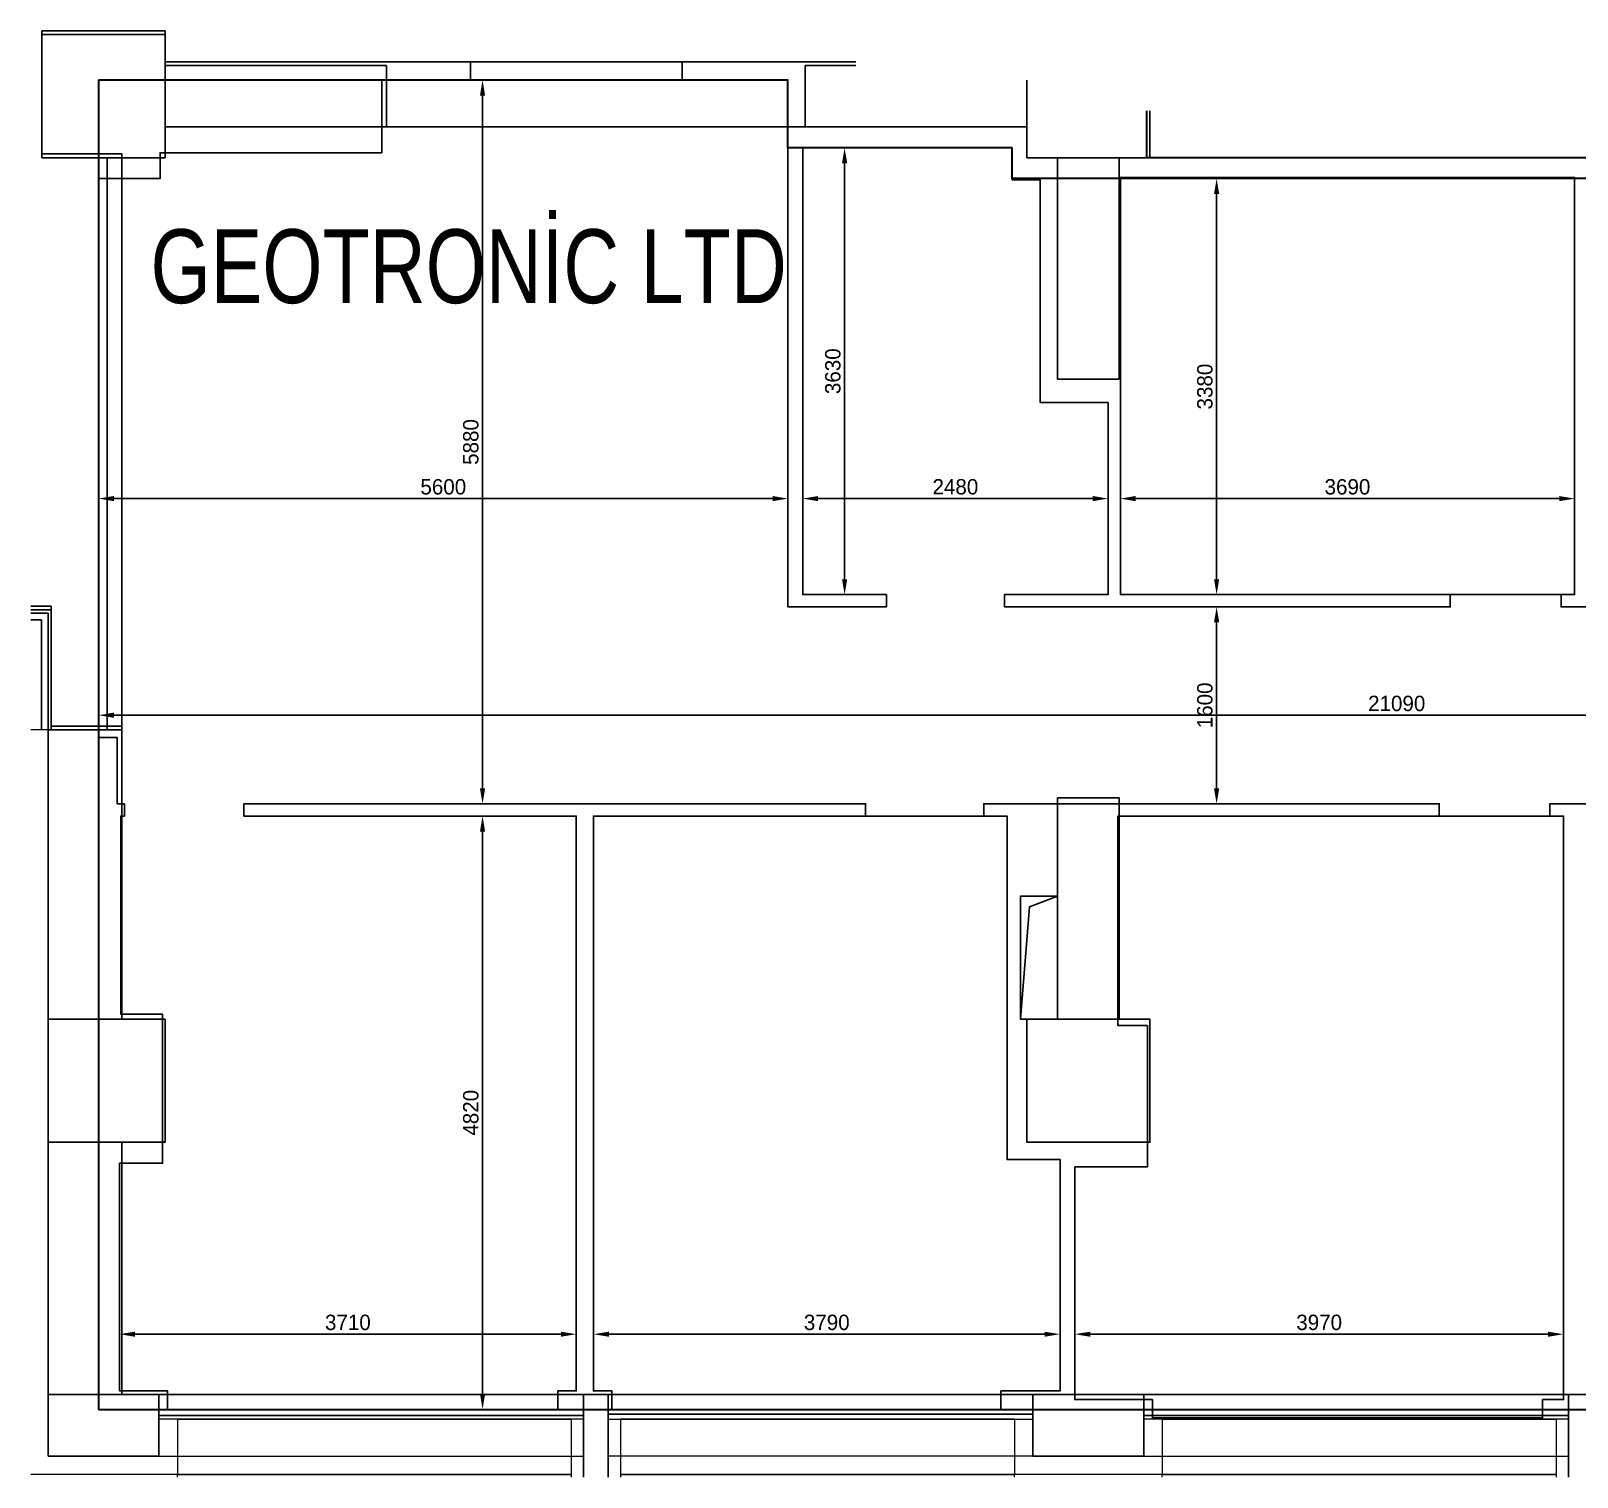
# Model space of a CAD drawing. Header units: millimetres. Extents: x 1372008 to 1411165, y -192331 to -164911.
# Drawn here: x 1383025 to 1395585, y -192331 to -180581 of the extents above; entities that cross this region are included whole.
import ezdxf

# ---------------------------------------------------------------- set-up
doc = ezdxf.new("R2010")
doc.units = ezdxf.units.MM
doc.linetypes.add('HIDDEN', pattern=[0.375, 0.25, -0.125])
for name, color, linetype in [('Baca', 7, 'Continuous'), ('Divar-esas', 7, 'Continuous'), ('Divar-komek', 7, 'Continuous'), ('Meheccer', 7, 'Continuous'), ('OFFICE_BOUNDARY', 3, 'Continuous'), ('Pencere', 7, 'Continuous'), ('plita 2', 7, 'Continuous'), ('sutun1', 7, 'Continuous')]:
    doc.layers.add(name, color=color, linetype=linetype)
doc.layers.add('Fasad detali', color=37, linetype='Continuous', lineweight=20)
doc.layers.add('obl. keramogranit', color=138, linetype='Continuous', lineweight=18, true_color=0x005252)
doc.layers.add('plita', color=182, linetype='Continuous', lineweight=5, true_color=0x3a07c5)
doc.styles.add('Yazilar', font='txt', dxfattribs={"width": 0.75})

msp = doc.modelspace()

# ---------------------------------------------------------------- linework, layer by layer
at = {"color": 1, "lineweight": 30}
for p, q in [((1385875, -180981), (1383575, -180981)), ((1383575, -180981), (1383575, -191781)), ((1389175, -180981), (1385875, -180981)), ((1389175, -181531), (1389175, -180981)), ((1392090, -181611), (1392090, -181231)), ((1390995, -181531), (1389175, -181531)), ((1390995, -181781), (1390995, -181531)), ((1411165, -181611), (1392090, -181611)), ((1410615, -181781), (1390995, -181781)), ((1383575, -191781), (1408215, -191781))]:
    msp.add_line(p, q, dxfattribs=at)
at = {"color": 18, "lineweight": 30, "true_color": 0x000000}
for p, q in [((1385875, -180981), (1383575, -180981)), ((1383575, -180981), (1383575, -191781)), ((1389175, -180981), (1385875, -180981)), ((1389175, -181531), (1389175, -180981)), ((1392090, -181611), (1392090, -181231)), ((1390995, -181531), (1389175, -181531)), ((1390995, -181781), (1390995, -181531)), ((1411165, -181611), (1392090, -181611)), ((1410615, -181781), (1390995, -181781)), ((1383575, -191781), (1408215, -191781))]:
    msp.add_line(p, q, dxfattribs=at)
at = {"color": 0, "lineweight": -2, "transparency": 16777216}
for p, q in [((1386266, -180981), (1386757, -180981)), ((1386694, -181106), (1386694, -186736)), ((1389666, -181531), (1389698, -181531)), ((1389635, -185036), (1389635, -181656)), ((1392688, -181781), (1392719, -181781)), ((1392657, -185036), (1392657, -181906)), ((1383575, -184082), (1383575, -184444)), ((1389175, -184082), (1389175, -184444)), ((1391775, -184037), (1391775, -184444)), ((1391875, -184117), (1391875, -184444)), ((1395565, -184117), (1395565, -184444)), ((1389295, -184263), (1389295, -184444)), ((1383700, -184381), (1389050, -184381)), ((1389420, -184381), (1391650, -184381)), ((1392000, -184381), (1395440, -184381)), ((1389666, -185161), (1389698, -185161)), ((1392688, -185161), (1392719, -185161)), ((1392490, -185261), (1392719, -185261)), ((1392657, -185386), (1392657, -186736)), ((1383575, -186110), (1383575, -186079)), ((1383700, -186141), (1404540, -186141)), ((1386266, -186861), (1386757, -186861)), ((1392328, -186861), (1392719, -186861)), ((1386136, -186961), (1386757, -186961)), ((1386694, -187086), (1386694, -191656)), ((1391505, -190787), (1391505, -191233)), ((1395475, -190787), (1395475, -191233)), ((1383745, -191139), (1383745, -191108)), ((1387455, -191139), (1387455, -191108)), ((1387595, -191104), (1387595, -191233)), ((1391385, -191104), (1391385, -191233)), ((1383870, -191170), (1387330, -191170)), ((1387720, -191170), (1391260, -191170)), ((1391630, -191170), (1395350, -191170)), ((1385987, -191781), (1386757, -191781))]:
    msp.add_line(p, q, dxfattribs=at)
for p, q in [((1389175, -180981), (1389175, -185261)), ((1392090, -181611), (1392090, -181231)), ((1399090, -181611), (1392090, -181611)), ((1389975, -185261), (1389975, -185161)), ((1389175, -185261), (1389975, -185261))]:
    msp.add_line(p, q)
at = {"color": 18, "lineweight": -3, "true_color": 0x000000}
for p, q in [((1392090, -181611), (1392090, -181231)), ((1411165, -181611), (1392090, -181611))]:
    msp.add_line(p, q, dxfattribs=at)
at = {"color": 18, "true_color": 0x000000}
for p, q in [((1392090, -181611), (1392090, -181231)), ((1399090, -181611), (1392090, -181611))]:
    msp.add_line(p, q, dxfattribs=at)
for points in [[(1383785, -186961), (1383785, -186861), (1383725, -186861), (1383725, -186321), (1383575, -186321), (1383575, -181781), (1384075, -181781), (1384075, -181571), (1385875, -181571), (1385875, -180981), (1386595, -180981), (1386595, -180831), (1388315, -180831)], [(1388315, -180981), (1388315, -180831)], [(1389175, -180981), (1388315, -180981)], [(1389975, -185161), (1389295, -185161), (1389295, -181531), (1390995, -181531), (1390995, -181791), (1391225, -181791), (1391225, -183601), (1391775, -183601), (1391775, -185161), (1390935, -185161)], [(1394555, -185161), (1391875, -185161), (1391875, -181771), (1395565, -181771), (1395565, -185161), (1395455, -185161)], [(1390935, -185161), (1390935, -185261), (1394555, -185261), (1394555, -185161), (1395455, -185161), (1395455, -185261), (1398155, -185261)], [(1398465, -186861), (1395365, -186861), (1395365, -186961), (1394465, -186961), (1394465, -186861), (1390765, -186861), (1390765, -186961), (1389805, -186961), (1389805, -186861), (1384755, -186861), (1384755, -186961)], [(1384755, -186961), (1387455, -186961), (1387455, -191631), (1387305, -191631), (1387305, -191781), (1384135, -191781), (1384135, -191631), (1383745, -191631), (1383745, -189781), (1384095, -189781), (1384095, -188571), (1383755, -188571), (1383755, -186961), (1383785, -186961)], [(1389805, -186961), (1387595, -186961), (1387595, -191631), (1387745, -191631), (1387745, -191781), (1390905, -191781), (1390905, -191631), (1391385, -191631), (1391385, -189751), (1390955, -189751), (1390955, -186961), (1390765, -186961)], [(1392095, -188661), (1392095, -189811), (1391505, -189811), (1391505, -191701), (1392135, -191701), (1392135, -191851), (1395305, -191851), (1395305, -191701), (1395475, -191701), (1395475, -186961), (1395365, -186961)], [(1394465, -186961), (1391855, -186961), (1391855, -188661), (1392095, -188661)]]:
    msp.add_lwpolyline(points)
at = {"color": 0, "transparency": 16777216}
for points in [[(1386673, -181106), (1386715, -181106), (1386694, -180981)], [(1389614, -181656), (1389656, -181656), (1389635, -181531)], [(1392636, -181906), (1392678, -181906), (1392657, -181781)], [(1383700, -184360), (1383700, -184402), (1383575, -184381)], [(1389050, -184360), (1389050, -184402), (1389175, -184381)], [(1389420, -184360), (1389420, -184402), (1389295, -184381)], [(1391650, -184360), (1391650, -184402), (1391775, -184381)], [(1392000, -184360), (1392000, -184402), (1391875, -184381)], [(1395440, -184360), (1395440, -184402), (1395565, -184381)], [(1389614, -185036), (1389656, -185036), (1389635, -185161)], [(1392636, -185036), (1392678, -185036), (1392657, -185161)], [(1392636, -185386), (1392678, -185386), (1392657, -185261)], [(1383700, -186120), (1383700, -186162), (1383575, -186141)], [(1386673, -186736), (1386715, -186736), (1386694, -186861)], [(1392636, -186736), (1392678, -186736), (1392657, -186861)], [(1386673, -187086), (1386715, -187086), (1386694, -186961)], [(1383870, -191150), (1383870, -191191), (1383745, -191170)], [(1387330, -191150), (1387330, -191191), (1387455, -191170)], [(1387720, -191150), (1387720, -191191), (1387595, -191170)], [(1391260, -191150), (1391260, -191191), (1391385, -191170)], [(1391630, -191150), (1391630, -191191), (1391505, -191170)], [(1395350, -191150), (1395350, -191191), (1395475, -191170)], [(1386673, -191656), (1386715, -191656), (1386694, -191781)]]:
    msp.add_solid(points, dxfattribs=at)
at = {"layer": 'Baca'}
msp.add_lwpolyline([(1391365, -187611), (1391137, -187697), (1391065, -188611)], dxfattribs=at)
at = {"layer": 'Divar-komek'}
for p, q in [((1384215, -192311), (1387415, -192311)), ((1391015, -192311), (1387815, -192311)), ((1392215, -192311), (1395415, -192311))]:
    msp.add_line(p, q, dxfattribs=at)
at = {"layer": 'Fasad detali'}
for p, q in [((1384215, -192331), (1384215, -192311)), ((1391015, -192331), (1391015, -192311)), ((1392215, -192331), (1392215, -192311))]:
    msp.add_line(p, q, dxfattribs=at)
at = {"layer": 'Meheccer'}
for p, q in [((1383025, -185286), (1383190, -185286)), ((1383025, -185366), (1383110, -185366)), ((1383110, -186261), (1383110, -185366)), ((1383190, -186261), (1383190, -185286))]:
    msp.add_line(p, q, dxfattribs=at)
at = {"layer": 'obl. keramogranit'}
for p, q in [((1383165, -186261), (1383025, -186261)), ((1384215, -191861), (1384065, -191861)), ((1384215, -191861), (1384215, -192311)), ((1387415, -191861), (1387415, -192331)), ((1387515, -191861), (1387415, -191861)), ((1387715, -191861), (1387815, -191861)), ((1387815, -191861), (1387815, -192331)), ((1391015, -191861), (1391015, -192311)), ((1391015, -191861), (1391165, -191861)), ((1392215, -191861), (1392065, -191861)), ((1392215, -191861), (1392215, -192311)), ((1395415, -191861), (1395415, -192331)), ((1395515, -191861), (1395415, -191861)), ((1384215, -192311), (1383025, -192311)), ((1392215, -192311), (1391015, -192311))]:
    msp.add_line(p, q, dxfattribs=at)
at = {"layer": 'OFFICE_BOUNDARY'}
msp.add_lwpolyline([(1385875, -180981), (1383575, -180981), (1383575, -191781), (1408215, -191781), (1408215, -190261), (1410615, -190261), (1410615, -181781), (1390995, -181781), (1390995, -181531), (1389175, -181531), (1389175, -180981), (1385875, -180981)], close=True, dxfattribs=at)
at = {"layer": 'Pencere'}
for p, q in [((1383645, -181611), (1383645, -186261)), ((1383765, -181611), (1383765, -186261)), ((1384065, -191831), (1387515, -191831)), ((1384215, -191861), (1387415, -191861)), ((1391165, -191821), (1387715, -191821)), ((1391015, -191861), (1387815, -191861)), ((1392065, -191831), (1395515, -191831)), ((1392215, -191861), (1395415, -191861))]:
    msp.add_line(p, q, dxfattribs=at)
msp.add_lwpolyline([(1383645, -186141), (1383765, -186141)], dxfattribs=at)
at = {"layer": 'plita', "linetype": 'HIDDEN', "ltscale": 5}
for p, q in [((1384065, -192161), (1387515, -192161)), ((1391165, -192161), (1387715, -192161)), ((1392065, -192161), (1395515, -192161))]:
    msp.add_line(p, q, dxfattribs=at)
at = {"layer": 'plita 2'}
for p, q in [((1383165, -185311), (1383025, -185311)), ((1383165, -186261), (1383165, -185311))]:
    msp.add_line(p, q, dxfattribs=at)
msp.add_lwpolyline([(1391115, -188611), (1391065, -188611), (1391065, -187611), (1391365, -187611)], dxfattribs=at)
at = {"layer": 'sutun1', "color": 134}
for p, q in [((1384115, -180581), (1383115, -180581)), ((1383115, -180581), (1383115, -181581)), ((1384115, -180831), (1384115, -180581)), ((1389315, -180831), (1384115, -180831)), ((1389725, -180831), (1389315, -180831)), ((1383115, -181581), (1383765, -181581)), ((1383765, -181581), (1383765, -186231)), ((1383190, -185256), (1383025, -185256)), ((1383190, -186231), (1383190, -185256)), ((1383765, -186231), (1383190, -186231))]:
    msp.add_line(p, q, dxfattribs=at)
at = {"layer": 'sutun1'}
for p, q in [((1384115, -180861), (1385915, -180861)), ((1389315, -180861), (1389725, -180861)), ((1391115, -180981), (1391115, -181611)), ((1392115, -181611), (1392115, -181231)), ((1384115, -181361), (1385915, -181361)), ((1389315, -181361), (1391115, -181361)), ((1391115, -181611), (1392115, -181611)), ((1391365, -183411), (1391365, -181611)), ((1391865, -183411), (1391865, -181611)), ((1391365, -183411), (1391865, -183411)), ((1383765, -186261), (1383165, -186261)), ((1383165, -186261), (1383165, -188611)), ((1383765, -188611), (1383765, -186261)), ((1391365, -188611), (1391365, -186811)), ((1391365, -186811), (1391865, -186811)), ((1391865, -188611), (1391865, -186811)), ((1383165, -189611), (1383165, -192161)), ((1383765, -189611), (1383765, -191661)), ((1387515, -191661), (1387715, -191661)), ((1387515, -192331), (1387515, -191661)), ((1387715, -191661), (1387715, -192331)), ((1395515, -191661), (1395715, -191661)), ((1395515, -192331), (1395515, -191661))]:
    msp.add_line(p, q, dxfattribs=at)
at = {"layer": 'sutun1', "color": 183}
for p, q in [((1392115, -181611), (1392115, -181231)), ((1384115, -181611), (1384115, -181361)), ((1384115, -181361), (1385915, -181361)), ((1385915, -181361), (1391115, -181361)), ((1391115, -181361), (1391115, -181611)), ((1383765, -188611), (1383765, -181611)), ((1383765, -181611), (1384115, -181611)), ((1391115, -181611), (1391365, -181611)), ((1391365, -181611), (1391365, -183411)), ((1391865, -183411), (1391865, -181611)), ((1391865, -181611), (1392115, -181611)), ((1391365, -183411), (1391865, -183411)), ((1384115, -188611), (1383765, -188611)), ((1384115, -189611), (1384115, -188611)), ((1383765, -191661), (1383765, -189611)), ((1383765, -189611), (1384115, -189611)), ((1408015, -191661), (1383765, -191661))]:
    msp.add_line(p, q, dxfattribs=at)
at = {"layer": 'sutun1'}
for points in [[(1383115, -181611), (1384115, -181611), (1384115, -180611), (1383115, -180611)], [(1383165, -189611), (1384115, -189611), (1384115, -188611), (1383165, -188611)], [(1391115, -189611), (1392115, -189611), (1392115, -188611), (1391115, -188611)], [(1383165, -192161), (1384065, -192161), (1384065, -191661), (1383165, -191661)], [(1391165, -192161), (1392065, -192161), (1392065, -191661), (1391165, -191661)]]:
    msp.add_lwpolyline(points, close=True, dxfattribs=at)
for points in [[(1385915, -180861), (1385915, -181361)], [(1389315, -181361), (1389315, -180861)]]:
    msp.add_lwpolyline(points, dxfattribs=at)

# ---------------------------------------------------------------- texts
at = {"color": 0, "transparency": 16777216, "char_height": 125, "attachment_point": 5, "rotation": 90}
for s, insert in [('3630', (1389540, -183346)), ('3380', (1392562, -183471)), ('5880', (1386599, -183921)), ('1600', (1392562, -186061)), ('4820', (1386599, -189371))]:
    msp.add_mtext(s, dxfattribs=dict(at, insert=insert))
at = {"color": 0, "transparency": 16777216, "char_height": 125, "attachment_point": 5}
for s, insert in [('5600', (1386375, -184286)), ('2480', (1390535, -184286)), ('3690', (1393720, -184286)), ('21090', (1394120, -186046)), ('3710', (1385600, -191075)), ('3790', (1389490, -191075)), ('3970', (1393490, -191075))]:
    msp.add_mtext(s, dxfattribs=dict(at, insert=insert))
at = {"layer": 'Divar-esas', "insert": (1383997, -182193), "char_height": 600, "attachment_point": 1, "style": 'Yazilar'}
msp.add_mtext_dynamic_manual_height_columns('{\\f@Arial Unicode MS|b0|i0|c0|p34;GEOTRONİC LTD}', width=8453.4, gutter_width=250, heights=[-745], dxfattribs=at)

doc.saveas('drawing.dxf')
